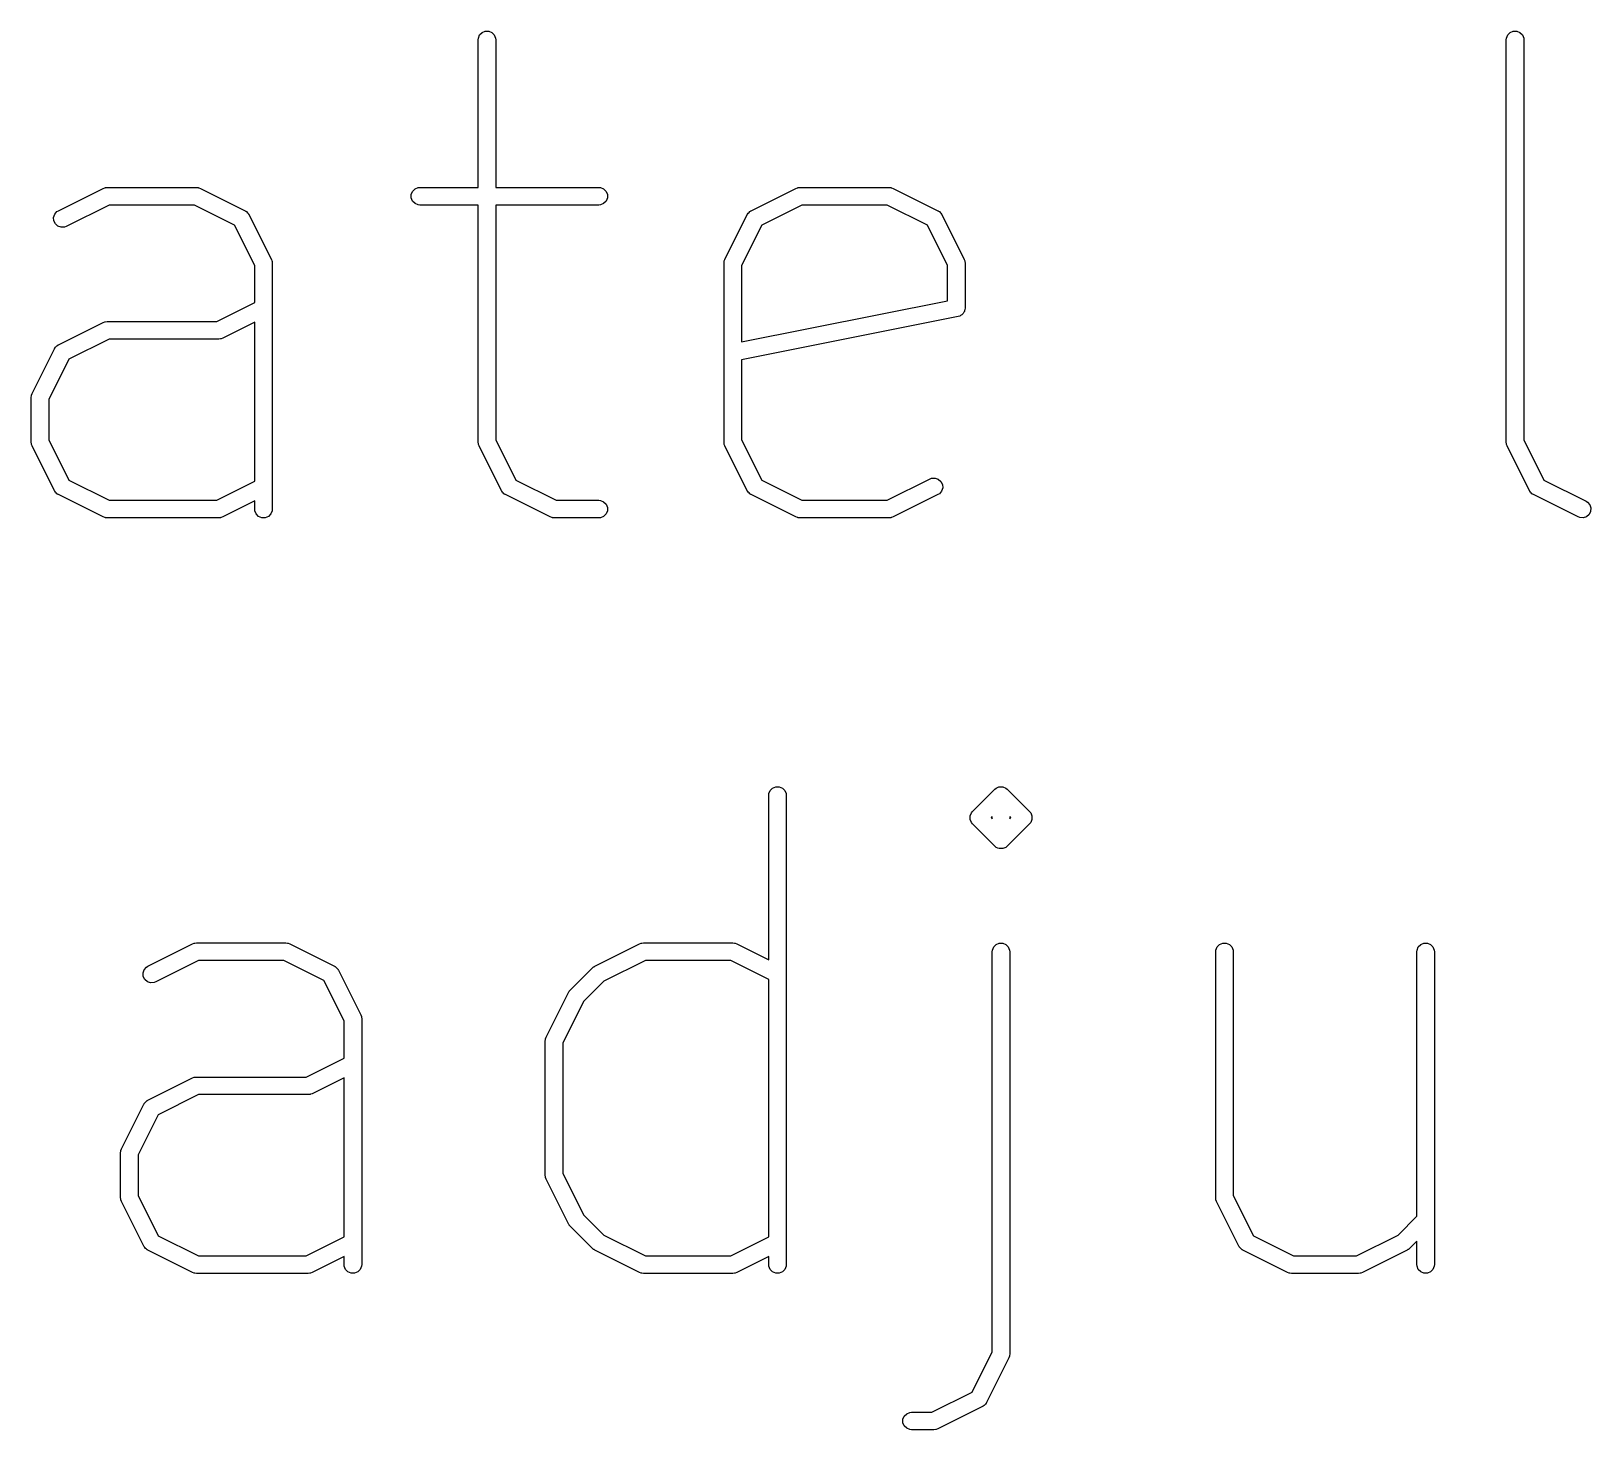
# Model space of a CAD drawing. Header units: inches. Extents: x 0.4 to 11.3, y -7.9 to -0.4.
# Drawn here: x 1.453 to 1.976, y -4.662 to -4.192 of the extents above; entities that cross this region are included whole.
import ezdxf

# ---------------------------------------------------------------- set-up
doc = ezdxf.new("R2010")
doc.units = ezdxf.units.IN
doc.header["$MEASUREMENT"] = 0
doc.layers.add('User.Drawings', color=9, linetype='CONTINUOUS', true_color=0xc2c2c2)

msp = doc.modelspace()

# ---------------------------------------------------------------- linework, layer by layer
at = {"layer": 'User.Drawings', "linetype": 'CONTINUOUS'}
for p, q in [((1.60292, -4.19539), (1.60298, -4.19481)), ((1.60292, -4.24493), (1.60292, -4.19539)), ((1.60298, -4.19481), (1.60342, -4.19375)), ((1.60342, -4.19375), (1.60423, -4.19293)), ((1.60423, -4.19293), (1.6053, -4.19249)), ((1.6053, -4.19249), (1.60645, -4.19249)), ((1.60645, -4.19249), (1.60751, -4.19293)), ((1.60751, -4.19293), (1.60833, -4.19375)), ((1.60833, -4.19375), (1.60877, -4.19481)), ((1.60877, -4.19481), (1.60883, -4.19539)), ((1.60883, -4.19539), (1.60883, -4.24493)), ((1.94788, -4.19539), (1.94793, -4.19481)), ((1.94788, -4.33037), (1.94788, -4.19539)), ((1.94793, -4.19481), (1.94837, -4.19375)), ((1.94837, -4.19375), (1.94919, -4.19293)), ((1.94919, -4.19293), (1.95025, -4.19249)), ((1.95025, -4.19249), (1.95141, -4.19249)), ((1.95141, -4.19249), (1.95247, -4.19293)), ((1.95247, -4.19293), (1.95328, -4.19375)), ((1.95328, -4.19375), (1.95373, -4.19481)), ((1.95373, -4.19481), (1.95378, -4.19539)), ((1.95378, -4.19539), (1.95378, -4.32968)), ((1.46207, -4.25274), (1.47707, -4.24524)), ((1.47707, -4.24524), (1.47761, -4.24504)), ((1.47761, -4.24504), (1.47771, -4.24503)), ((1.47771, -4.24503), (1.47781, -4.24499)), ((1.47781, -4.24499), (1.47839, -4.24493)), ((1.47839, -4.24493), (1.50838, -4.24493)), ((1.50838, -4.24493), (1.50896, -4.24499)), ((1.50896, -4.24499), (1.50906, -4.24503)), ((1.50906, -4.24503), (1.50916, -4.24504)), ((1.50916, -4.24504), (1.50971, -4.24524)), ((1.50971, -4.24524), (1.5247, -4.25274)), ((1.58048, -4.24731), (1.58092, -4.24624)), ((1.58048, -4.24846), (1.58048, -4.24731)), ((1.58092, -4.24952), (1.58048, -4.24846)), ((1.58092, -4.24624), (1.58173, -4.24543)), ((1.58173, -4.24543), (1.5828, -4.24499)), ((1.5828, -4.24499), (1.58338, -4.24493)), ((1.58338, -4.24493), (1.60292, -4.24493)), ((1.60883, -4.24493), (1.64337, -4.24493)), ((1.64337, -4.24493), (1.64394, -4.24499)), ((1.64394, -4.24499), (1.64501, -4.24543)), ((1.64501, -4.24543), (1.64582, -4.24624)), ((1.64582, -4.24624), (1.64626, -4.24731)), ((1.64626, -4.24846), (1.64582, -4.24952)), ((1.64626, -4.24731), (1.64626, -4.24846)), ((1.69454, -4.25274), (1.70954, -4.24524)), ((1.70954, -4.24524), (1.71008, -4.24504)), ((1.71008, -4.24504), (1.71019, -4.24503)), ((1.71019, -4.24503), (1.71028, -4.24499)), ((1.71028, -4.24499), (1.71086, -4.24493)), ((1.71086, -4.24493), (1.74086, -4.24493)), ((1.74086, -4.24493), (1.74143, -4.24499)), ((1.74143, -4.24499), (1.74153, -4.24503)), ((1.74153, -4.24503), (1.74164, -4.24504)), ((1.74164, -4.24504), (1.74218, -4.24524)), ((1.74218, -4.24524), (1.75717, -4.25274)), ((1.46046, -4.25501), (1.46082, -4.25392)), ((1.46082, -4.25392), (1.46158, -4.25305)), ((1.46158, -4.25305), (1.46207, -4.25274)), ((1.47909, -4.25084), (1.46471, -4.25802)), ((1.50769, -4.25084), (1.47909, -4.25084)), ((1.52118, -4.25758), (1.50769, -4.25084)), ((1.5247, -4.25274), (1.5248, -4.2528)), ((1.5248, -4.2528), (1.52485, -4.25282)), ((1.52485, -4.25282), (1.5249, -4.25287)), ((1.5249, -4.25287), (1.52519, -4.25305)), ((1.52519, -4.25305), (1.52544, -4.25333)), ((1.52544, -4.25333), (1.52572, -4.25357)), ((1.52572, -4.25357), (1.5259, -4.25386)), ((1.5259, -4.25386), (1.52595, -4.25392)), ((1.52595, -4.25392), (1.52596, -4.25397)), ((1.52596, -4.25397), (1.52602, -4.25406)), ((1.52602, -4.25406), (1.53352, -4.26906)), ((1.58173, -4.25034), (1.58092, -4.24952)), ((1.5828, -4.25078), (1.58173, -4.25034)), ((1.58338, -4.25084), (1.5828, -4.25078)), ((1.60292, -4.25084), (1.58338, -4.25084)), ((1.60292, -4.33037), (1.60292, -4.25084)), ((1.64337, -4.25084), (1.60883, -4.25084)), ((1.60883, -4.25084), (1.60883, -4.32968)), ((1.64394, -4.25078), (1.64337, -4.25084)), ((1.64501, -4.25034), (1.64394, -4.25078)), ((1.64582, -4.24952), (1.64501, -4.25034)), ((1.68572, -4.26906), (1.69322, -4.25406)), ((1.69322, -4.25406), (1.69328, -4.25397)), ((1.69328, -4.25397), (1.6933, -4.25392)), ((1.6933, -4.25392), (1.69334, -4.25386)), ((1.69334, -4.25386), (1.69353, -4.25357)), ((1.69353, -4.25357), (1.69381, -4.25333)), ((1.69381, -4.25333), (1.69405, -4.25305)), ((1.69405, -4.25305), (1.69434, -4.25287)), ((1.69434, -4.25287), (1.6944, -4.25282)), ((1.6944, -4.25282), (1.69444, -4.2528)), ((1.69444, -4.2528), (1.69454, -4.25274)), ((1.71156, -4.25084), (1.69806, -4.25758)), ((1.74016, -4.25084), (1.71156, -4.25084)), ((1.75365, -4.25758), (1.74016, -4.25084)), ((1.75717, -4.25274), (1.75727, -4.2528)), ((1.75727, -4.2528), (1.75732, -4.25282)), ((1.75732, -4.25282), (1.75737, -4.25287)), ((1.75737, -4.25287), (1.75766, -4.25305)), ((1.75766, -4.25305), (1.75791, -4.25333)), ((1.75791, -4.25333), (1.75819, -4.25357)), ((1.75819, -4.25357), (1.75837, -4.25386)), ((1.75837, -4.25386), (1.75842, -4.25392)), ((1.75842, -4.25392), (1.75843, -4.25397)), ((1.75843, -4.25397), (1.75849, -4.25406)), ((1.75849, -4.25406), (1.76599, -4.26906)), ((1.46054, -4.25616), (1.46046, -4.25501)), ((1.46106, -4.25719), (1.46054, -4.25616)), ((1.46193, -4.25795), (1.46106, -4.25719)), ((1.46302, -4.25831), (1.46193, -4.25795)), ((1.46417, -4.25823), (1.46302, -4.25831)), ((1.46471, -4.25802), (1.46417, -4.25823)), ((1.52793, -4.27108), (1.52118, -4.25758)), ((1.69806, -4.25758), (1.69131, -4.27108)), ((1.7604, -4.27108), (1.75365, -4.25758)), ((1.53352, -4.26906), (1.53373, -4.2696)), ((1.53373, -4.2696), (1.53374, -4.26971)), ((1.53374, -4.26971), (1.53378, -4.2698)), ((1.53378, -4.2698), (1.53383, -4.27038)), ((1.68541, -4.27038), (1.68547, -4.2698)), ((1.68547, -4.2698), (1.68551, -4.26971)), ((1.68551, -4.2696), (1.68572, -4.26906)), ((1.68551, -4.26971), (1.68551, -4.2696)), ((1.76599, -4.26906), (1.7662, -4.2696)), ((1.7662, -4.2696), (1.76621, -4.26971)), ((1.76621, -4.26971), (1.76625, -4.2698)), ((1.76625, -4.2698), (1.76631, -4.27038)), ((1.52793, -4.28355), (1.52793, -4.27108)), ((1.53383, -4.27038), (1.53383, -4.35287)), ((1.68541, -4.33037), (1.68541, -4.27038)), ((1.69131, -4.27108), (1.69131, -4.29677)), ((1.7604, -4.28296), (1.7604, -4.27108)), ((1.76631, -4.27038), (1.76631, -4.28538)), ((1.51519, -4.28992), (1.52793, -4.28355)), ((1.69131, -4.29677), (1.7604, -4.28296)), ((1.76625, -4.28595), (1.76614, -4.28622)), ((1.76631, -4.28538), (1.76625, -4.28595)), ((1.46207, -4.29774), (1.47707, -4.29024)), ((1.47707, -4.29024), (1.47761, -4.29003)), ((1.47761, -4.29003), (1.47771, -4.29002)), ((1.47771, -4.29002), (1.47781, -4.28998)), ((1.47781, -4.28998), (1.47839, -4.28992)), ((1.47839, -4.28992), (1.51519, -4.28992)), ((1.52793, -4.29016), (1.5172, -4.29552)), ((1.52793, -4.34355), (1.52793, -4.29016)), ((1.76393, -4.28827), (1.69131, -4.3028)), ((1.76449, -4.28811), (1.76393, -4.28827)), ((1.76393, -4.28827), (1.76393, -4.28827)), ((1.76393, -4.28827), (1.76393, -4.28827)), ((1.76393, -4.28827), (1.76393, -4.28827)), ((1.76473, -4.28794), (1.76449, -4.28811)), ((1.76499, -4.28783), (1.76473, -4.28794)), ((1.7652, -4.28763), (1.76499, -4.28783)), ((1.76544, -4.28746), (1.7652, -4.28763)), ((1.7656, -4.28722), (1.76544, -4.28746)), ((1.76581, -4.28702), (1.7656, -4.28722)), ((1.76592, -4.28675), (1.76581, -4.28702)), ((1.76608, -4.28651), (1.76592, -4.28675)), ((1.76614, -4.28622), (1.76608, -4.28651)), ((1.47909, -4.29583), (1.46559, -4.30258)), ((1.51588, -4.29583), (1.47909, -4.29583)), ((1.51646, -4.29577), (1.51588, -4.29583)), ((1.51656, -4.29573), (1.51646, -4.29577)), ((1.51666, -4.29573), (1.51656, -4.29573)), ((1.5172, -4.29552), (1.51666, -4.29573)), ((1.45325, -4.31405), (1.46075, -4.29906)), ((1.46075, -4.29906), (1.46081, -4.29896)), ((1.46081, -4.29896), (1.46082, -4.29891)), ((1.46082, -4.29891), (1.46087, -4.29886)), ((1.46087, -4.29886), (1.46106, -4.29857)), ((1.46106, -4.29857), (1.46134, -4.29832)), ((1.46134, -4.29832), (1.46158, -4.29804)), ((1.46158, -4.29804), (1.46187, -4.29786)), ((1.46187, -4.29786), (1.46193, -4.29781)), ((1.46193, -4.29781), (1.46197, -4.2978)), ((1.46197, -4.2978), (1.46207, -4.29774)), ((1.46559, -4.30258), (1.45884, -4.31607)), ((1.69131, -4.3028), (1.69131, -4.32968)), ((1.45294, -4.31537), (1.453, -4.3148)), ((1.45294, -4.33037), (1.45294, -4.31537)), ((1.453, -4.3148), (1.45304, -4.3147)), ((1.45304, -4.31459), (1.45325, -4.31405)), ((1.45304, -4.3147), (1.45304, -4.31459)), ((1.45884, -4.31607), (1.45884, -4.32968)), ((1.453, -4.33095), (1.45294, -4.33037)), ((1.45304, -4.33105), (1.453, -4.33095)), ((1.45304, -4.33115), (1.45304, -4.33105)), ((1.45325, -4.33169), (1.45304, -4.33115)), ((1.46075, -4.34669), (1.45325, -4.33169)), ((1.45884, -4.32968), (1.46559, -4.34317)), ((1.60298, -4.33095), (1.60292, -4.33037)), ((1.60302, -4.33105), (1.60298, -4.33095)), ((1.60302, -4.33115), (1.60302, -4.33105)), ((1.60323, -4.33169), (1.60302, -4.33115)), ((1.61073, -4.34669), (1.60323, -4.33169)), ((1.60883, -4.32968), (1.61557, -4.34317)), ((1.68547, -4.33095), (1.68541, -4.33037)), ((1.68551, -4.33105), (1.68547, -4.33095)), ((1.68551, -4.33115), (1.68551, -4.33105)), ((1.68572, -4.33169), (1.68551, -4.33115)), ((1.69322, -4.34669), (1.68572, -4.33169)), ((1.69131, -4.32968), (1.69806, -4.34317)), ((1.94793, -4.33095), (1.94788, -4.33037)), ((1.94797, -4.33105), (1.94793, -4.33095)), ((1.94798, -4.33115), (1.94797, -4.33105)), ((1.94819, -4.33169), (1.94798, -4.33115)), ((1.95569, -4.34669), (1.94819, -4.33169)), ((1.95378, -4.32968), (1.96053, -4.34317)), ((1.46559, -4.34317), (1.47909, -4.34992)), ((1.61557, -4.34317), (1.62907, -4.34992)), ((1.69806, -4.34317), (1.71156, -4.34992)), ((1.74016, -4.34992), (1.75453, -4.34273)), ((1.75453, -4.34273), (1.75507, -4.34252)), ((1.75507, -4.34252), (1.75622, -4.34244)), ((1.75622, -4.34244), (1.75732, -4.34281)), ((1.75732, -4.34281), (1.75819, -4.34356)), ((1.96053, -4.34317), (1.97465, -4.35023)), ((1.46081, -4.34679), (1.46075, -4.34669)), ((1.46082, -4.34683), (1.46081, -4.34679)), ((1.46087, -4.34689), (1.46082, -4.34683)), ((1.46106, -4.34718), (1.46087, -4.34689)), ((1.46134, -4.34742), (1.46106, -4.34718)), ((1.46158, -4.3477), (1.46134, -4.34742)), ((1.46187, -4.34789), (1.46158, -4.3477)), ((1.46193, -4.34794), (1.46187, -4.34789)), ((1.46197, -4.34795), (1.46193, -4.34794)), ((1.46207, -4.34801), (1.46197, -4.34795)), ((1.47707, -4.35551), (1.46207, -4.34801)), ((1.51519, -4.34992), (1.52793, -4.34355)), ((1.61079, -4.34679), (1.61073, -4.34669)), ((1.61081, -4.34683), (1.61079, -4.34679)), ((1.61086, -4.34689), (1.61081, -4.34683)), ((1.61104, -4.34718), (1.61086, -4.34689)), ((1.61132, -4.34742), (1.61104, -4.34718)), ((1.61156, -4.3477), (1.61132, -4.34742)), ((1.61185, -4.34789), (1.61156, -4.3477)), ((1.61191, -4.34794), (1.61185, -4.34789)), ((1.61195, -4.34795), (1.61191, -4.34794)), ((1.61205, -4.34801), (1.61195, -4.34795)), ((1.62705, -4.35551), (1.61205, -4.34801)), ((1.69328, -4.34679), (1.69322, -4.34669)), ((1.6933, -4.34683), (1.69328, -4.34679)), ((1.69334, -4.34689), (1.6933, -4.34683)), ((1.69353, -4.34718), (1.69334, -4.34689)), ((1.69381, -4.34742), (1.69353, -4.34718)), ((1.69405, -4.3477), (1.69381, -4.34742)), ((1.69434, -4.34789), (1.69405, -4.3477)), ((1.6944, -4.34794), (1.69434, -4.34789)), ((1.69444, -4.34795), (1.6944, -4.34794)), ((1.69454, -4.34801), (1.69444, -4.34795)), ((1.70954, -4.35551), (1.69454, -4.34801)), ((1.75717, -4.34801), (1.74218, -4.35551)), ((1.75766, -4.3477), (1.75717, -4.34801)), ((1.75842, -4.34683), (1.75766, -4.3477)), ((1.75819, -4.34356), (1.7587, -4.34459)), ((1.75878, -4.34574), (1.75842, -4.34683)), ((1.7587, -4.34459), (1.75878, -4.34574)), ((1.95575, -4.34679), (1.95569, -4.34669)), ((1.95576, -4.34683), (1.95575, -4.34679)), ((1.95581, -4.34689), (1.95576, -4.34683)), ((1.956, -4.34718), (1.95581, -4.34689)), ((1.95628, -4.34742), (1.956, -4.34718)), ((1.95652, -4.3477), (1.95628, -4.34742)), ((1.95681, -4.34789), (1.95652, -4.3477)), ((1.95687, -4.34794), (1.95681, -4.34789)), ((1.95691, -4.34795), (1.95687, -4.34794)), ((1.95701, -4.34801), (1.95691, -4.34795)), ((1.97201, -4.35551), (1.95701, -4.34801)), ((1.47909, -4.34992), (1.51519, -4.34992)), ((1.52793, -4.35015), (1.5172, -4.35551)), ((1.52793, -4.35287), (1.52793, -4.35015)), ((1.52799, -4.35345), (1.52793, -4.35287)), ((1.52843, -4.35451), (1.52799, -4.35345)), ((1.53378, -4.35345), (1.53334, -4.35451)), ((1.53383, -4.35287), (1.53378, -4.35345)), ((1.62907, -4.34992), (1.64337, -4.34992)), ((1.64337, -4.34992), (1.64394, -4.34997)), ((1.64394, -4.34997), (1.64501, -4.35041)), ((1.64501, -4.35041), (1.64582, -4.35123)), ((1.64582, -4.35123), (1.64626, -4.35229)), ((1.64626, -4.35345), (1.64582, -4.35451)), ((1.64626, -4.35229), (1.64626, -4.35345)), ((1.71156, -4.34992), (1.74016, -4.34992)), ((1.97465, -4.35023), (1.97514, -4.35054)), ((1.97514, -4.35054), (1.97589, -4.35141)), ((1.97617, -4.35365), (1.97566, -4.35468)), ((1.97589, -4.35141), (1.97626, -4.3525)), ((1.97626, -4.3525), (1.97617, -4.35365)), ((1.47761, -4.35572), (1.47707, -4.35551)), ((1.47771, -4.35573), (1.47761, -4.35572)), ((1.47781, -4.35577), (1.47771, -4.35573)), ((1.47839, -4.35582), (1.47781, -4.35577)), ((1.51588, -4.35582), (1.47839, -4.35582)), ((1.51646, -4.35577), (1.51588, -4.35582)), ((1.51656, -4.35573), (1.51646, -4.35577)), ((1.51666, -4.35572), (1.51656, -4.35573)), ((1.5172, -4.35551), (1.51666, -4.35572)), ((1.52924, -4.35533), (1.52843, -4.35451)), ((1.53031, -4.35577), (1.52924, -4.35533)), ((1.53146, -4.35577), (1.53031, -4.35577)), ((1.53252, -4.35533), (1.53146, -4.35577)), ((1.53334, -4.35451), (1.53252, -4.35533)), ((1.62759, -4.35572), (1.62705, -4.35551)), ((1.6277, -4.35573), (1.62759, -4.35572)), ((1.62779, -4.35577), (1.6277, -4.35573)), ((1.62837, -4.35582), (1.62779, -4.35577)), ((1.64337, -4.35582), (1.62837, -4.35582)), ((1.64394, -4.35577), (1.64337, -4.35582)), ((1.64501, -4.35533), (1.64394, -4.35577)), ((1.64582, -4.35451), (1.64501, -4.35533)), ((1.71008, -4.35572), (1.70954, -4.35551)), ((1.71019, -4.35573), (1.71008, -4.35572)), ((1.71028, -4.35577), (1.71019, -4.35573)), ((1.71086, -4.35582), (1.71028, -4.35577)), ((1.74086, -4.35582), (1.71086, -4.35582)), ((1.74143, -4.35577), (1.74086, -4.35582)), ((1.74153, -4.35573), (1.74143, -4.35577)), ((1.74164, -4.35572), (1.74153, -4.35573)), ((1.74218, -4.35551), (1.74164, -4.35572)), ((1.97255, -4.35572), (1.97201, -4.35551)), ((1.9737, -4.3558), (1.97255, -4.35572)), ((1.97479, -4.35544), (1.9737, -4.3558)), ((1.97566, -4.35468), (1.97479, -4.35544)), ((1.70046, -4.44835), (1.70091, -4.44728)), ((1.70091, -4.44728), (1.70172, -4.44647)), ((1.70172, -4.44647), (1.70278, -4.44603)), ((1.70278, -4.44603), (1.70394, -4.44603)), ((1.70394, -4.44603), (1.705, -4.44647)), ((1.705, -4.44647), (1.70582, -4.44728)), ((1.70582, -4.44728), (1.70626, -4.44835)), ((1.76876, -4.45434), (1.77626, -4.44684)), ((1.77626, -4.44684), (1.77671, -4.44647)), ((1.77671, -4.44647), (1.77766, -4.44608)), ((1.77766, -4.44608), (1.77777, -4.44603)), ((1.77777, -4.44603), (1.77893, -4.44603)), ((1.77893, -4.44603), (1.77893, -4.44603)), ((1.77893, -4.44603), (1.77999, -4.44647)), ((1.77999, -4.44647), (1.78044, -4.44684)), ((1.78044, -4.44684), (1.78794, -4.45434)), ((1.70041, -4.44892), (1.70046, -4.44835)), ((1.70041, -4.50414), (1.70041, -4.44892)), ((1.70626, -4.44835), (1.70631, -4.44892)), ((1.70631, -4.44892), (1.70631, -4.6064)), ((1.76796, -4.45585), (1.7684, -4.45478)), ((1.76796, -4.457), (1.76796, -4.45585)), ((1.7684, -4.45806), (1.76796, -4.457)), ((1.7684, -4.45478), (1.76876, -4.45434)), ((1.76876, -4.45851), (1.7684, -4.45806)), ((1.77626, -4.46601), (1.76876, -4.45851)), ((1.7754, -4.45605), (1.77503, -4.45642)), ((1.77503, -4.45642), (1.7754, -4.45679)), ((1.7754, -4.45679), (1.7754, -4.45605)), ((1.78794, -4.45851), (1.78044, -4.46601)), ((1.78167, -4.45642), (1.7813, -4.45605)), ((1.7813, -4.45605), (1.7813, -4.45679)), ((1.7813, -4.45679), (1.78167, -4.45642)), ((1.78794, -4.45434), (1.78831, -4.45478)), ((1.78831, -4.45806), (1.78794, -4.45851)), ((1.78831, -4.45478), (1.78831, -4.45478)), ((1.78831, -4.45478), (1.78875, -4.45585)), ((1.78875, -4.457), (1.78831, -4.45806)), ((1.78875, -4.45585), (1.78875, -4.457)), ((1.77671, -4.46638), (1.77626, -4.46601)), ((1.77733, -4.46664), (1.77671, -4.46638)), ((1.77777, -4.46682), (1.77733, -4.46664)), ((1.77893, -4.46682), (1.77777, -4.46682)), ((1.77777, -4.46682), (1.77777, -4.46682)), ((1.77999, -4.46638), (1.77893, -4.46682)), ((1.78044, -4.46601), (1.77999, -4.46638)), ((1.77999, -4.46638), (1.77999, -4.46638)), ((1.49207, -4.50628), (1.50706, -4.49878)), ((1.50706, -4.49878), (1.5076, -4.49857)), ((1.5076, -4.49857), (1.50771, -4.49856)), ((1.50771, -4.49856), (1.50781, -4.49852)), ((1.50781, -4.49852), (1.50838, -4.49846)), ((1.50838, -4.49846), (1.53838, -4.49846)), ((1.53838, -4.49846), (1.53896, -4.49852)), ((1.53896, -4.49852), (1.53905, -4.49856)), ((1.53905, -4.49856), (1.53916, -4.49857)), ((1.53916, -4.49857), (1.5397, -4.49878)), ((1.5397, -4.49878), (1.5547, -4.50628)), ((1.64205, -4.50628), (1.65705, -4.49878)), ((1.65705, -4.49878), (1.65759, -4.49857)), ((1.65759, -4.49857), (1.65769, -4.49856)), ((1.65769, -4.49856), (1.65779, -4.49852)), ((1.65779, -4.49852), (1.65837, -4.49846)), ((1.65837, -4.49846), (1.68836, -4.49846)), ((1.68836, -4.49846), (1.68894, -4.49852)), ((1.68894, -4.49852), (1.68904, -4.49856)), ((1.68904, -4.49856), (1.68914, -4.49857)), ((1.68914, -4.49857), (1.68968, -4.49878)), ((1.68968, -4.49878), (1.70041, -4.50414)), ((1.77545, -4.50084), (1.7759, -4.49978)), ((1.7759, -4.49978), (1.77671, -4.49896)), ((1.77671, -4.49896), (1.77777, -4.49852)), ((1.77777, -4.49852), (1.77893, -4.49852)), ((1.77893, -4.49852), (1.77999, -4.49896)), ((1.77999, -4.49896), (1.78081, -4.49978)), ((1.78081, -4.49978), (1.78125, -4.50084)), ((1.85045, -4.50084), (1.85089, -4.49978)), ((1.85089, -4.49978), (1.8517, -4.49896)), ((1.8517, -4.49896), (1.85277, -4.49852)), ((1.85277, -4.49852), (1.85392, -4.49852)), ((1.85392, -4.49852), (1.85498, -4.49896)), ((1.85498, -4.49896), (1.8558, -4.49978)), ((1.8558, -4.49978), (1.85624, -4.50084)), ((1.91794, -4.50084), (1.91838, -4.49978)), ((1.91838, -4.49978), (1.91919, -4.49896)), ((1.91919, -4.49896), (1.92026, -4.49852)), ((1.92026, -4.49852), (1.92141, -4.49852)), ((1.92141, -4.49852), (1.92247, -4.49896)), ((1.92247, -4.49896), (1.92329, -4.49978)), ((1.92329, -4.49978), (1.92373, -4.50084)), ((1.50908, -4.50437), (1.49471, -4.51156)), ((1.53768, -4.50437), (1.50908, -4.50437)), ((1.55118, -4.51112), (1.53768, -4.50437)), ((1.65906, -4.50437), (1.64512, -4.51134)), ((1.68767, -4.50437), (1.65906, -4.50437)), ((1.70041, -4.51074), (1.68767, -4.50437)), ((1.7754, -4.50142), (1.77545, -4.50084)), ((1.7754, -4.6357), (1.7754, -4.50142)), ((1.78125, -4.50084), (1.7813, -4.50142)), ((1.7813, -4.50142), (1.7813, -4.6364)), ((1.85039, -4.50142), (1.85045, -4.50084)), ((1.85039, -4.58391), (1.85039, -4.50142)), ((1.85624, -4.50084), (1.85629, -4.50142)), ((1.85629, -4.50142), (1.85629, -4.58321)), ((1.91788, -4.50142), (1.91794, -4.50084)), ((1.91788, -4.59018), (1.91788, -4.50142)), ((1.92373, -4.50084), (1.92379, -4.50142)), ((1.92379, -4.50142), (1.92379, -4.6064)), ((1.49046, -4.50855), (1.49082, -4.50745)), ((1.49054, -4.5097), (1.49046, -4.50855)), ((1.49105, -4.51073), (1.49054, -4.5097)), ((1.49082, -4.50745), (1.49158, -4.50658)), ((1.49192, -4.51148), (1.49105, -4.51073)), ((1.49158, -4.50658), (1.49207, -4.50628)), ((1.5547, -4.50628), (1.5548, -4.50634)), ((1.5548, -4.50634), (1.55484, -4.50635)), ((1.55484, -4.50635), (1.5549, -4.5064)), ((1.5549, -4.5064), (1.55519, -4.50658)), ((1.55519, -4.50658), (1.55543, -4.50686)), ((1.55543, -4.50686), (1.55571, -4.50711)), ((1.55571, -4.50711), (1.5559, -4.5074)), ((1.5559, -4.5074), (1.55594, -4.50745)), ((1.55594, -4.50745), (1.55596, -4.5075)), ((1.55596, -4.5075), (1.55602, -4.5076)), ((1.55602, -4.5076), (1.56352, -4.52259)), ((1.63378, -4.51433), (1.64128, -4.50683)), ((1.64128, -4.50683), (1.64151, -4.50664)), ((1.64151, -4.50664), (1.64156, -4.50658)), ((1.64156, -4.50658), (1.64165, -4.50653)), ((1.64165, -4.50653), (1.64173, -4.50646)), ((1.64173, -4.50646), (1.6418, -4.50643)), ((1.6418, -4.50643), (1.64205, -4.50628)), ((1.70041, -4.59708), (1.70041, -4.51074)), ((1.49302, -4.51185), (1.49192, -4.51148)), ((1.49417, -4.51176), (1.49302, -4.51185)), ((1.49471, -4.51156), (1.49417, -4.51176)), ((1.55793, -4.52461), (1.55118, -4.51112)), ((1.62573, -4.53009), (1.63323, -4.5151)), ((1.63323, -4.5151), (1.63338, -4.51485)), ((1.63338, -4.51485), (1.63341, -4.51478)), ((1.63341, -4.51478), (1.63348, -4.51469)), ((1.63348, -4.51469), (1.63354, -4.51461)), ((1.63354, -4.51461), (1.63359, -4.51455)), ((1.63359, -4.51455), (1.63378, -4.51433)), ((1.64512, -4.51134), (1.6383, -4.51816)), ((1.6383, -4.51816), (1.63132, -4.53211)), ((1.55793, -4.53709), (1.55793, -4.52461)), ((1.56352, -4.52259), (1.56373, -4.52313)), ((1.56373, -4.52313), (1.56373, -4.52324)), ((1.56373, -4.52324), (1.56377, -4.52334)), ((1.56377, -4.52334), (1.56383, -4.52391)), ((1.56383, -4.52391), (1.56383, -4.6064)), ((1.62542, -4.53141), (1.62547, -4.53084)), ((1.62542, -4.57641), (1.62542, -4.53141)), ((1.62547, -4.53084), (1.62551, -4.53074)), ((1.62551, -4.53074), (1.62552, -4.53063)), ((1.62552, -4.53063), (1.62573, -4.53009)), ((1.54518, -4.54346), (1.55793, -4.53709)), ((1.63132, -4.53211), (1.63132, -4.57571)), ((1.49207, -4.55127), (1.50706, -4.54377)), ((1.50706, -4.54377), (1.5076, -4.54356)), ((1.5076, -4.54356), (1.50771, -4.54356)), ((1.50771, -4.54356), (1.50781, -4.54352)), ((1.50781, -4.54352), (1.50838, -4.54346)), ((1.50838, -4.54346), (1.54518, -4.54346)), ((1.55793, -4.54369), (1.5472, -4.54905)), ((1.55793, -4.59708), (1.55793, -4.54369)), ((1.48325, -4.56759), (1.49075, -4.55259)), ((1.49075, -4.55259), (1.49081, -4.55249)), ((1.49081, -4.55249), (1.49082, -4.55245)), ((1.49082, -4.55245), (1.49087, -4.55239)), ((1.49087, -4.55239), (1.49105, -4.5521)), ((1.49105, -4.5521), (1.49133, -4.55186)), ((1.49133, -4.55186), (1.49158, -4.55158)), ((1.49158, -4.55158), (1.49187, -4.55139)), ((1.49187, -4.55139), (1.49192, -4.55135)), ((1.49192, -4.55135), (1.49197, -4.55133)), ((1.49197, -4.55133), (1.49207, -4.55127)), ((1.50908, -4.54936), (1.49559, -4.55611)), ((1.54588, -4.54936), (1.50908, -4.54936)), ((1.54646, -4.54931), (1.54588, -4.54936)), ((1.54655, -4.54927), (1.54646, -4.54931)), ((1.54666, -4.54926), (1.54655, -4.54927)), ((1.5472, -4.54905), (1.54666, -4.54926)), ((1.49559, -4.55611), (1.48884, -4.56961)), ((1.48293, -4.56891), (1.48299, -4.56833)), ((1.48299, -4.56833), (1.48303, -4.56824)), ((1.48303, -4.56824), (1.48304, -4.56813)), ((1.48304, -4.56813), (1.48325, -4.56759)), ((1.48293, -4.58391), (1.48293, -4.56891)), ((1.48884, -4.56961), (1.48884, -4.58321)), ((1.62547, -4.57698), (1.62542, -4.57641)), ((1.62551, -4.57708), (1.62547, -4.57698)), ((1.62552, -4.57719), (1.62551, -4.57708)), ((1.62573, -4.57773), (1.62552, -4.57719)), ((1.63323, -4.59273), (1.62573, -4.57773)), ((1.63132, -4.57571), (1.6383, -4.58966)), ((1.48299, -4.58448), (1.48293, -4.58391)), ((1.48884, -4.58321), (1.49559, -4.5967)), ((1.85045, -4.58448), (1.85039, -4.58391)), ((1.85629, -4.58321), (1.86304, -4.5967)), ((1.48303, -4.58458), (1.48299, -4.58448)), ((1.48304, -4.58469), (1.48303, -4.58458)), ((1.48325, -4.58523), (1.48304, -4.58469)), ((1.49075, -4.60023), (1.48325, -4.58523)), ((1.85049, -4.58458), (1.85045, -4.58448)), ((1.85049, -4.58469), (1.85049, -4.58458)), ((1.8507, -4.58523), (1.85049, -4.58469)), ((1.8582, -4.60023), (1.8507, -4.58523)), ((1.63338, -4.59297), (1.63323, -4.59273)), ((1.63341, -4.59305), (1.63338, -4.59297)), ((1.63348, -4.59313), (1.63341, -4.59305)), ((1.63354, -4.59322), (1.63348, -4.59313)), ((1.63359, -4.59327), (1.63354, -4.59322)), ((1.63378, -4.59349), (1.63359, -4.59327)), ((1.64128, -4.60099), (1.63378, -4.59349)), ((1.6383, -4.58966), (1.64512, -4.59648)), ((1.91158, -4.59648), (1.91788, -4.59018)), ((1.49559, -4.5967), (1.50908, -4.60345)), ((1.54518, -4.60345), (1.55793, -4.59708)), ((1.64512, -4.59648), (1.65906, -4.60345)), ((1.68767, -4.60345), (1.70041, -4.59708)), ((1.86304, -4.5967), (1.87654, -4.60345)), ((1.89764, -4.60345), (1.91158, -4.59648)), ((1.91788, -4.59854), (1.91542, -4.60099)), ((1.91788, -4.6064), (1.91788, -4.59854)), ((1.49081, -4.60032), (1.49075, -4.60023)), ((1.49082, -4.60037), (1.49081, -4.60032)), ((1.49087, -4.60042), (1.49082, -4.60037)), ((1.49105, -4.60072), (1.49087, -4.60042)), ((1.49133, -4.60096), (1.49105, -4.60072)), ((1.49158, -4.60124), (1.49133, -4.60096)), ((1.49187, -4.60142), (1.49158, -4.60124)), ((1.49192, -4.60147), (1.49187, -4.60142)), ((1.49197, -4.60149), (1.49192, -4.60147)), ((1.49207, -4.60155), (1.49197, -4.60149)), ((1.50706, -4.60905), (1.49207, -4.60155)), ((1.50908, -4.60345), (1.54518, -4.60345)), ((1.55793, -4.60368), (1.5472, -4.60905)), ((1.55793, -4.6064), (1.55793, -4.60368)), ((1.64151, -4.60118), (1.64128, -4.60099)), ((1.64156, -4.60124), (1.64151, -4.60118)), ((1.64165, -4.60129), (1.64156, -4.60124)), ((1.64173, -4.60136), (1.64165, -4.60129)), ((1.6418, -4.60139), (1.64173, -4.60136)), ((1.64205, -4.60155), (1.6418, -4.60139)), ((1.65705, -4.60905), (1.64205, -4.60155)), ((1.65906, -4.60345), (1.68767, -4.60345)), ((1.70041, -4.60368), (1.68968, -4.60905)), ((1.70041, -4.6064), (1.70041, -4.60368)), ((1.85826, -4.60032), (1.8582, -4.60023)), ((1.85828, -4.60037), (1.85826, -4.60032)), ((1.85832, -4.60042), (1.85828, -4.60037)), ((1.85851, -4.60072), (1.85832, -4.60042)), ((1.85879, -4.60096), (1.85851, -4.60072)), ((1.85903, -4.60124), (1.85879, -4.60096)), ((1.85932, -4.60142), (1.85903, -4.60124)), ((1.85938, -4.60147), (1.85932, -4.60142)), ((1.85942, -4.60149), (1.85938, -4.60147)), ((1.85952, -4.60155), (1.85942, -4.60149)), ((1.87452, -4.60905), (1.85952, -4.60155)), ((1.87654, -4.60345), (1.89764, -4.60345)), ((1.91465, -4.60155), (1.89966, -4.60905)), ((1.9149, -4.60139), (1.91465, -4.60155)), ((1.91497, -4.60136), (1.9149, -4.60139)), ((1.91506, -4.60129), (1.91497, -4.60136)), ((1.91514, -4.60124), (1.91506, -4.60129)), ((1.9152, -4.60118), (1.91514, -4.60124)), ((1.91542, -4.60099), (1.9152, -4.60118)), ((1.5076, -4.60925), (1.50706, -4.60905)), ((1.50771, -4.60926), (1.5076, -4.60925)), ((1.50781, -4.6093), (1.50771, -4.60926)), ((1.50838, -4.60936), (1.50781, -4.6093)), ((1.54588, -4.60936), (1.50838, -4.60936)), ((1.54646, -4.6093), (1.54588, -4.60936)), ((1.54655, -4.60926), (1.54646, -4.6093)), ((1.54666, -4.60925), (1.54655, -4.60926)), ((1.5472, -4.60905), (1.54666, -4.60925)), ((1.55798, -4.60698), (1.55793, -4.6064)), ((1.55842, -4.60805), (1.55798, -4.60698)), ((1.55924, -4.60886), (1.55842, -4.60805)), ((1.5603, -4.6093), (1.55924, -4.60886)), ((1.56145, -4.6093), (1.5603, -4.6093)), ((1.56252, -4.60886), (1.56145, -4.6093)), ((1.56333, -4.60805), (1.56252, -4.60886)), ((1.56377, -4.60698), (1.56333, -4.60805)), ((1.56383, -4.6064), (1.56377, -4.60698)), ((1.65759, -4.60925), (1.65705, -4.60905)), ((1.65769, -4.60926), (1.65759, -4.60925)), ((1.65779, -4.6093), (1.65769, -4.60926)), ((1.65837, -4.60936), (1.65779, -4.6093)), ((1.68836, -4.60936), (1.65837, -4.60936)), ((1.68894, -4.6093), (1.68836, -4.60936)), ((1.68904, -4.60926), (1.68894, -4.6093)), ((1.68914, -4.60925), (1.68904, -4.60926)), ((1.68968, -4.60905), (1.68914, -4.60925)), ((1.70046, -4.60698), (1.70041, -4.6064)), ((1.70091, -4.60805), (1.70046, -4.60698)), ((1.70172, -4.60886), (1.70091, -4.60805)), ((1.70278, -4.6093), (1.70172, -4.60886)), ((1.70394, -4.6093), (1.70278, -4.6093)), ((1.705, -4.60886), (1.70394, -4.6093)), ((1.70582, -4.60805), (1.705, -4.60886)), ((1.70626, -4.60698), (1.70582, -4.60805)), ((1.70631, -4.6064), (1.70626, -4.60698)), ((1.87506, -4.60925), (1.87452, -4.60905)), ((1.87516, -4.60926), (1.87506, -4.60925)), ((1.87526, -4.6093), (1.87516, -4.60926)), ((1.87584, -4.60936), (1.87526, -4.6093)), ((1.89834, -4.60936), (1.87584, -4.60936)), ((1.89891, -4.6093), (1.89834, -4.60936)), ((1.89901, -4.60926), (1.89891, -4.6093)), ((1.89912, -4.60925), (1.89901, -4.60926)), ((1.89966, -4.60905), (1.89912, -4.60925)), ((1.91794, -4.60698), (1.91788, -4.6064)), ((1.91838, -4.60805), (1.91794, -4.60698)), ((1.91919, -4.60886), (1.91838, -4.60805)), ((1.92026, -4.6093), (1.91919, -4.60886)), ((1.92141, -4.6093), (1.92026, -4.6093)), ((1.92247, -4.60886), (1.92141, -4.6093)), ((1.92329, -4.60805), (1.92247, -4.60886)), ((1.92373, -4.60698), (1.92329, -4.60805)), ((1.92379, -4.6064), (1.92373, -4.60698)), ((1.76865, -4.6492), (1.7754, -4.6357)), ((1.7813, -4.6364), (1.78125, -4.63698)), ((1.78099, -4.63772), (1.77349, -4.65272)), ((1.7812, -4.63718), (1.78099, -4.63772)), ((1.78121, -4.63707), (1.7812, -4.63718)), ((1.78125, -4.63698), (1.78121, -4.63707)), ((1.75516, -4.65595), (1.76865, -4.6492)), ((1.74546, -4.65832), (1.7459, -4.65726)), ((1.7459, -4.65726), (1.74671, -4.65644)), ((1.74671, -4.65644), (1.74778, -4.656)), ((1.74778, -4.656), (1.74835, -4.65595)), ((1.74835, -4.65595), (1.75516, -4.65595)), ((1.77217, -4.65404), (1.75717, -4.66154)), ((1.77227, -4.65398), (1.77217, -4.65404)), ((1.77231, -4.65396), (1.77227, -4.65398)), ((1.77237, -4.65392), (1.77231, -4.65396)), ((1.77266, -4.65373), (1.77237, -4.65392)), ((1.7729, -4.65345), (1.77266, -4.65373)), ((1.77318, -4.65321), (1.7729, -4.65345)), ((1.77337, -4.65292), (1.77318, -4.65321)), ((1.77342, -4.65286), (1.77337, -4.65292)), ((1.77343, -4.65282), (1.77342, -4.65286)), ((1.77349, -4.65272), (1.77343, -4.65282)), ((1.74546, -4.65947), (1.74546, -4.65832)), ((1.7459, -4.66054), (1.74546, -4.65947)), ((1.74671, -4.66135), (1.7459, -4.66054)), ((1.74778, -4.66179), (1.74671, -4.66135)), ((1.74835, -4.66185), (1.74778, -4.66179)), ((1.75585, -4.66185), (1.74835, -4.66185)), ((1.75643, -4.66179), (1.75585, -4.66185)), ((1.75653, -4.66175), (1.75643, -4.66179)), ((1.75663, -4.66175), (1.75653, -4.66175)), ((1.75717, -4.66154), (1.75663, -4.66175))]:
    msp.add_line(p, q, dxfattribs=at)

doc.saveas('drawing.dxf')
